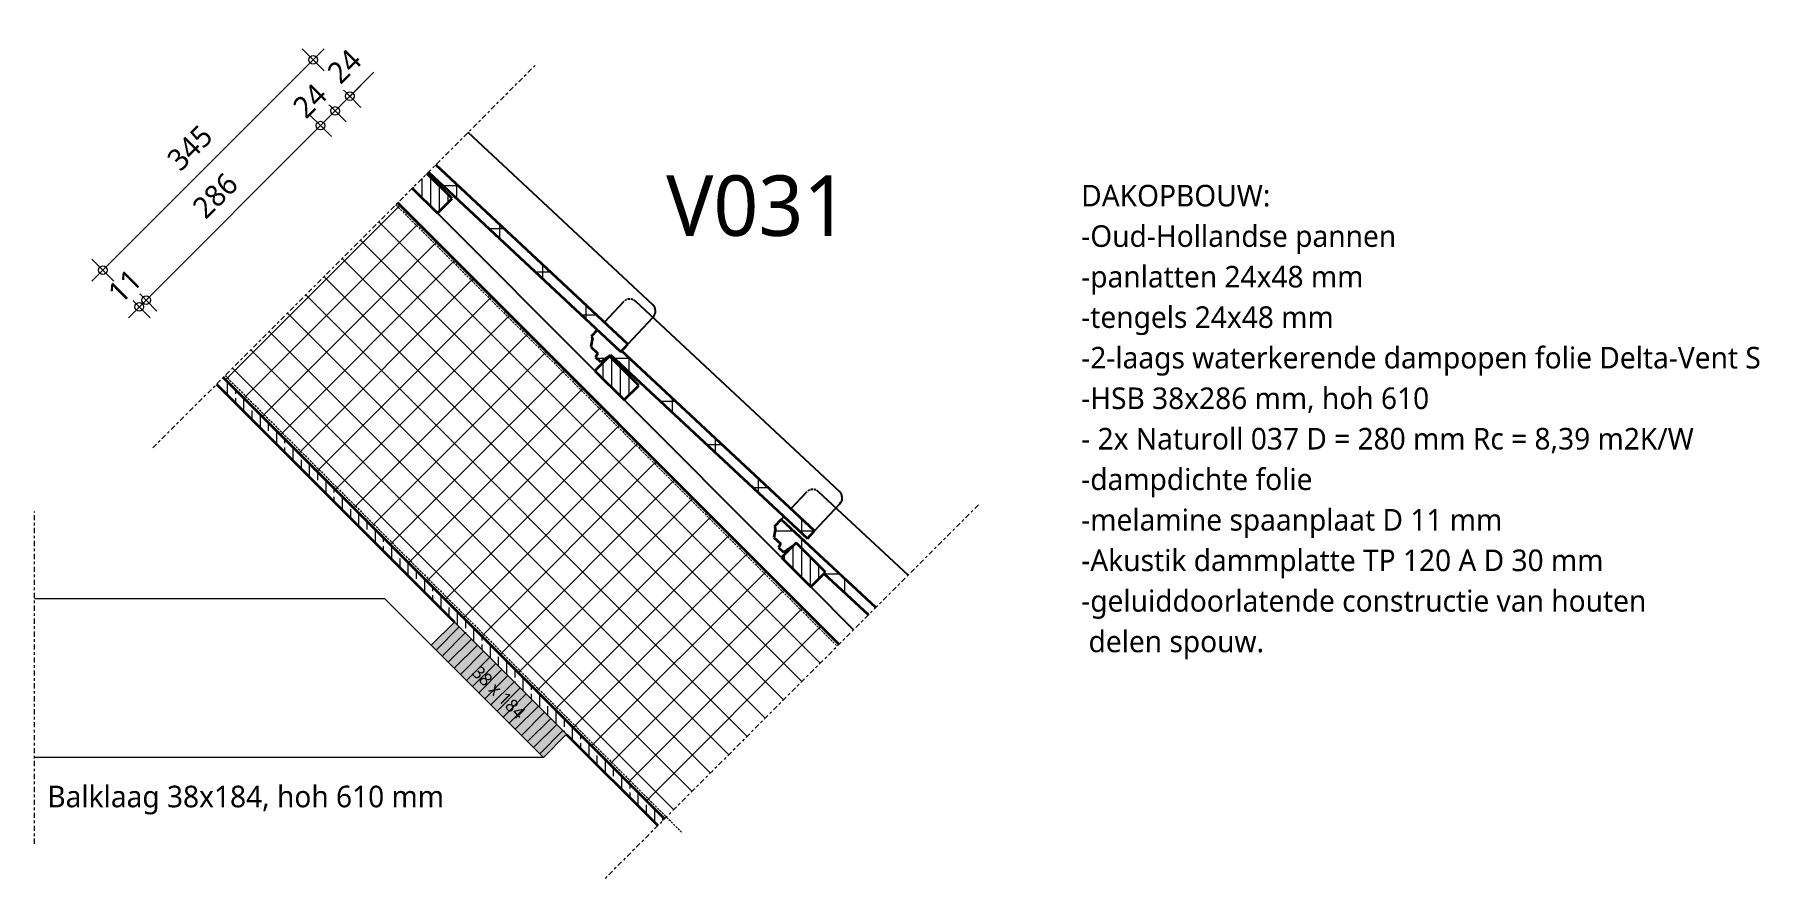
# Model space of a CAD drawing. Header units: millimetres. Extents: x 1789 to 13769, y 2055 to 27197.
# Drawn here: x 7511 to 9510, y 14209 to 15175 of the extents above; entities that cross this region are included whole.
import ezdxf

# ---------------------------------------------------------------- set-up
doc = ezdxf.new("R2010")
doc.units = ezdxf.units.MM
doc.linetypes.add('MV_center', pattern=[15, 6, -3, 3, -3])
doc.linetypes.add('MV_hidden', pattern=[3.75, 2.5, -1.25])
for name, color, linetype, lineweight in [('A-ANNO-DIMS', 211, 'Continuous', 13), ('A-ANNO-DIMS-10', 211, 'Continuous', 13), ('A-ANNO-NOTE', 131, 'Continuous', 18), ('A-DETL', 90, 'Continuous', 13), ('A-DETL-GENF', 92, 'Continuous', 18), ('A-DETL-MEDM', 33, 'Continuous', 18), ('G-ANNO-TEXT', 231, 'Continuous', 13)]:
    doc.layers.add(name, color=color, linetype=linetype, lineweight=lineweight)
doc.styles.add('Segoe UI_1', font='segoeui.ttf', dxfattribs={"height": 15})
doc.styles.add('Segoe UI_2', font='segoeui.ttf', dxfattribs={"height": 25})
doc.styles.add('Segoe UI_3', font='segoeui.ttf', dxfattribs={"height": 70})
doc.styles.add('Segoe UI_B', font='segoeui.ttf', dxfattribs={"height": 25})
doc.dimstyles.new('2_5_mm_1', dxfattribs={"dimscale": 304.8, "dimtxt": 26.184099, "dimasz": 0.032808, "dimexe": 0.059055, "dimexo": 0.0625, "dimgap": 0.029528, "dimtad": 1, "dimdec": 0, "dimzin": 0, "dimdsep": 46, "dimtxsty": 'Segoe UI_2', "dimblk1": 'DOTBLANK', "dimblk2": 'DOTBLANK', "dimsah": 1, "dimcen": 0.09, "dimdle": 0.059055, "dimazin": 0, "dimtfac": 1, "dimtdec": 4, "dimtix": 1, "dimtmove": 0, "dimatfit": 3, "dimfxl": 0.059055, "dimfxlon": 1, "dimtvp": 1, "dimtfill": 1, "dimtolj": 1, "dimtzin": 0, "dimarcsym": 2})
doc.dimstyles.new('2_5_mm_2', dxfattribs={"dimscale": 304.8, "dimtxt": 26.184099, "dimasz": 0.032808, "dimexe": 0.059055, "dimexo": 0.0625, "dimgap": 0.029528, "dimtad": 1, "dimdec": 0, "dimzin": 0, "dimdsep": 46, "dimtxsty": 'Segoe UI_2', "dimblk1": 'DOTBLANK', "dimblk2": 'DOTBLANK', "dimsah": 1, "dimcen": 0.09, "dimdle": 0.059055, "dimazin": 0, "dimtfac": 1, "dimtdec": 4, "dimtix": 1, "dimtmove": 1, "dimatfit": 3, "dimfxl": 0.059055, "dimfxlon": 1, "dimtvp": 1, "dimtfill": 1, "dimtolj": 1, "dimtzin": 0, "dimarcsym": 2})
pattern_1 = [(0, (0, 0), (0, 50), []), (90, (0, 0), (-50, 3e-15), [])]
pattern_2 = [(90, (0, 0), (-10, 6e-16), [])]

# ---------------------------------------------------------------- blocks, each defined once
blk = doc.blocks.new('00 hout_rechthoekig_sls - SLS 38x184-4309791-Details Restauratie 1-10')
at = {"layer": 'A-DETL-GENF', "lineweight": 13}
blk.add_hatch(color=256, dxfattribs=at).paths.add_polyline_path([(184, 0), (184, 38), (0, 38), (0, 0), (114.1, 0)])
at = {"layer": 'A-DETL-MEDM', "lineweight": 13}
h = blk.add_hatch(dxfattribs=at)
h.set_pattern_fill('FP_81', color=256, style=0, pattern_type=2)
h.set_pattern_definition([(90, (4593.901, -15865.898), (-10, 6e-16), [])])
h.paths.add_polyline_path([(184, 0), (184, 38), (0, 38), (0, 0), (114.1, 0)])
at = {"layer": 'A-DETL-MEDM'}
for p, q in [((184, 38), (0, 38)), ((0, 38), (0, 0)), ((184, 38), (0, 38)), ((184, 0), (184, 38)), ((184, 0), (184, 38)), ((184, 0), (184, 38)), ((0, 0), (184, 0))]:
    blk.add_line(p, q, dxfattribs=at)
blk = doc.blocks.new('NLRS_00_DI_maskeer - Type 1-4234691-Details Restauratie 1-10')
at = {"layer": 'A-DETL-GENF', "linetype": 'MV_center'}
blk.add_line((285, 0), (-100, 0), dxfattribs=at)
blk = doc.blocks.new('NLRS_00_DI_maskeer - Type 1-4234630-Details Restauratie 1-10')
at = {"layer": 'A-DETL-GENF', "linetype": 'MV_center'}
blk.add_line((-100, 0), (683, 0), dxfattribs=at)
blk = doc.blocks.new('NLRS_00_DI_maskeer - Type 1-4234683-Details Restauratie 1-10')
at = {"layer": 'A-DETL-GENF', "linetype": 'MV_center'}
blk.add_line((530, 0), (-100, 0), dxfattribs=at)
blk = doc.blocks.new('DIMBLOCK197-Details Restauratie 1-10')
at = {"layer": 'A-ANNO-DIMS-10'}
for p, q in [((7904.1, 15131.4), (7863, 15090.3)), ((7859.1, 15086.4), (7846.4, 15099.1)), ((7888.8, 15116.1), (7859.1, 15086.4)), ((7876.1, 15103.4), (7863.3, 15116.1)), ((7876.1, 15103.4), (7888.8, 15090.6)), ((7859.1, 15086.4), (7871.8, 15073.7)), ((7863, 15090.3), (7867.6, 15094.9))]:
    blk.add_line(p, q, dxfattribs=at)
for centre in [(7876.1, 15103.4), (7859.1, 15086.4)]:
    blk.add_circle(centre, 5, dxfattribs=at)
at = {"layer": 'A-ANNO-DIMS-10', "color": 0, "insert": (7847.7, 15133.9), "char_height": 25, "width": 45.703, "attachment_point": 1, "rotation": 45, "line_spacing_factor": 1.142579, "style": 'Segoe UI_2', "bg_fill": 3, "box_fill_scale": 1.25, "bg_fill_color": 9, "bg_fill_true_color": 13158600, "bg_fill_transparency": 0}
blk.add_mtext('24', dxfattribs=at)
blk = doc.blocks.new('_DotBlank')
at = {"color": 0, "linetype": 'ByBlock', "lineweight": -2}
blk.add_line((-0.5, 0), (-1, 0), dxfattribs=at)
blk.add_circle((0, 0), 0.5, dxfattribs=at)
blk = doc.blocks.new('DIMBLOCK198-Details Restauratie 1-10')
at = {"layer": 'A-ANNO-DIMS-10'}
for p, q in [((7859.1, 15086.4), (7846.4, 15099.1)), ((7842.1, 15069.4), (7829.4, 15082.1)), ((7859.1, 15086.4), (7842.1, 15069.4)), ((7859.1, 15086.4), (7871.8, 15073.7)), ((7842.1, 15069.4), (7854.8, 15056.7))]:
    blk.add_line(p, q, dxfattribs=at)
for centre in [(7859.1, 15086.4), (7842.1, 15069.4)]:
    blk.add_circle(centre, 5, dxfattribs=at)
at = {"layer": 'A-ANNO-DIMS-10', "color": 0, "insert": (7807.7, 15093.9), "char_height": 25, "width": 45.703, "attachment_point": 1, "rotation": 45, "line_spacing_factor": 1.142579, "style": 'Segoe UI_2', "bg_fill": 3, "box_fill_scale": 1.25, "bg_fill_color": 9, "bg_fill_true_color": 13158600, "bg_fill_transparency": 0}
blk.add_mtext('24', dxfattribs=at)
blk = doc.blocks.new('DIMBLOCK199-Details Restauratie 1-10')
at = {"layer": 'A-ANNO-DIMS-10'}
for p, q in [((7842.1, 15069.4), (7829.4, 15082.1)), ((7842.1, 15069.4), (7639.9, 14867.2)), ((7842.1, 15069.4), (7854.8, 15056.7)), ((7639.9, 14867.2), (7627.2, 14879.9)), ((7639.9, 14867.2), (7652.6, 14854.5))]:
    blk.add_line(p, q, dxfattribs=at)
for centre in [(7842.1, 15069.4), (7639.9, 14867.2)]:
    blk.add_circle(centre, 5, dxfattribs=at)
at = {"layer": 'A-ANNO-DIMS-10', "color": 0, "insert": (7691.4, 14977.5), "char_height": 25, "width": 68.555, "attachment_point": 1, "rotation": 45, "line_spacing_factor": 1.142579, "style": 'Segoe UI_2', "bg_fill": 3, "box_fill_scale": 1.25, "bg_fill_color": 9, "bg_fill_true_color": 13158600, "bg_fill_transparency": 0}
blk.add_mtext('286', dxfattribs=at)
blk = doc.blocks.new('DIMBLOCK200-Details Restauratie 1-10')
at = {"layer": 'A-ANNO-DIMS-10'}
for p, q in [((7639.9, 14867.2), (7627.2, 14879.9)), ((7632.1, 14859.4), (7619.4, 14872.1)), ((7639.9, 14867.2), (7619.4, 14846.7)), ((7632.1, 14859.4), (7644.8, 14846.7)), ((7639.9, 14867.2), (7652.6, 14854.5))]:
    blk.add_line(p, q, dxfattribs=at)
for centre in [(7632.1, 14859.4), (7639.9, 14867.2)]:
    blk.add_circle(centre, 5, dxfattribs=at)
at = {"layer": 'A-ANNO-DIMS-10', "color": 0, "insert": (7593.1, 14879.3), "char_height": 25, "width": 45.703, "attachment_point": 1, "rotation": 45, "line_spacing_factor": 1.142579, "style": 'Segoe UI_2', "bg_fill": 3, "box_fill_scale": 1.25, "bg_fill_color": 9, "bg_fill_true_color": 13158600, "bg_fill_transparency": 0}
blk.add_mtext('11', dxfattribs=at)
blk = doc.blocks.new('DIMBLOCK262-Details Restauratie 1-10')
at = {"layer": 'A-ANNO-DIMS-10'}
for p, q in [((7576.9, 14889.1), (7846.4, 15158.5)), ((7833.6, 15145.8), (7820.9, 15158.5)), ((7833.6, 15145.8), (7846.4, 15133.1)), ((7589.7, 14901.8), (7576.9, 14914.6)), ((7589.7, 14901.8), (7602.4, 14889.1))]:
    blk.add_line(p, q, dxfattribs=at)
for centre in [(7833.6, 15145.8), (7589.7, 14901.8)]:
    blk.add_circle(centre, 5, dxfattribs=at)
at = {"layer": 'A-ANNO-DIMS-10', "color": 0, "insert": (7662, 15033), "char_height": 25, "width": 68.555, "attachment_point": 1, "rotation": 45, "line_spacing_factor": 1.142579, "style": 'Segoe UI_2', "bg_fill": 3, "box_fill_scale": 1.25, "bg_fill_color": 9, "bg_fill_true_color": 13158600, "bg_fill_transparency": 0}
blk.add_mtext('345', dxfattribs=at)

msp = doc.modelspace()

# ---------------------------------------------------------------- hatches: boundary and pattern name
at = {"layer": 'A-DETL-GENF', "lineweight": 13}
h = msp.add_hatch(dxfattribs=at)
h.set_pattern_fill('FP_6', color=253, style=0, pattern_type=2)
h.set_pattern_definition(pattern_1)
h.paths.add_polyline_path([(8190.3, 14807.4), (8198.5, 14816.2), (7975.7, 15023.9), (7967.2, 15015.4), (8093.2, 14897.9)])
h = msp.add_hatch(dxfattribs=at)
h.set_pattern_fill('FP_11', color=253, style=0, pattern_type=2)
h.set_pattern_definition(pattern_2)
h.paths.add_polyline_path([(7977.6, 14967.8), (7994.6, 14984.8), (7965.6, 15013.8), (7948.6, 14996.8)])
h = msp.add_hatch(dxfattribs=at)
h.set_pattern_fill('FP_4', color=251, style=0, pattern_type=2)
h.set_pattern_definition([(45, (0, 0), (-21.213203, 21.213203), []), (135, (0, 0), (-21.213203, -21.213203), [])])
h.paths.add_polyline_path([(8241, 14266), (8443.3, 14468.3), (7931.7, 14979.9), (7729.4, 14777.6), (8178.5, 14328.6)])
h = msp.add_hatch(dxfattribs=at)
h.set_pattern_fill('FP_6', color=253, style=0, pattern_type=2)
h.set_pattern_definition(pattern_1)
h.paths.add_polyline_path([(8406.7, 14591), (8414.9, 14599.8), (8191.2, 14808.4), (8190.3, 14807.4), (8163.1, 14832.8), (8155.8, 14825), (8157.3, 14823.6), (8155.5, 14812.9), (8163.6, 14805.4), (8160.9, 14801.1), (8166.8, 14795.6), (8178.5, 14803.8), (8365.1, 14629.9)])
h = msp.add_hatch(dxfattribs=at)
h.set_pattern_fill('FP_11', color=253, style=0, pattern_type=2)
h.set_pattern_definition(pattern_2)
h.paths.add_polyline_path([(8194, 14751.5), (8211, 14768.4), (8177, 14802.4), (8160.1, 14785.4)])
h = msp.add_hatch(dxfattribs=at)
h.set_pattern_fill('FP_3', color=250, style=0, pattern_type=2)
h.set_pattern_definition([(90, (0, 0), (-19.05, 1e-15), []), (90, (9.525, 0), (-19.05, 1e-15), [9.525, -4.762])])
h.paths.add_polyline_path([(8233.2, 14258.3), (8241, 14266), (7729.4, 14777.6), (7721.6, 14769.9), (8164, 14327.5)])
h = msp.add_hatch(dxfattribs=at)
h.set_pattern_fill('FP_6', color=253, style=0, pattern_type=2)
h.set_pattern_definition(pattern_1)
h.paths.add_polyline_path([(8477.3, 14502.4), (8485.8, 14510.9), (8376.1, 14613.1), (8368, 14604.4), (8369.4, 14603), (8367.7, 14592.3), (8375.7, 14584.8), (8373, 14580.5), (8378.9, 14575), (8390.6, 14583.2), (8393.4, 14586), (8427.4, 14552.1), (8425.8, 14550.5), (8427.4, 14549)])
h = msp.add_hatch(dxfattribs=at)
h.set_pattern_fill('FP_11', color=253, style=0, pattern_type=2)
h.set_pattern_definition(pattern_2)
h.paths.add_polyline_path([(8410.4, 14535.1), (8427.4, 14552.1), (8393.4, 14586), (8376.4, 14569)])

# ---------------------------------------------------------------- linework, layer by layer
at = {"layer": 'A-DETL', "lineweight": 25}
for p, q in [((8227.3, 14861.8), (8013.2, 15061.4)), ((8160.1, 14785.4), (7977.6, 14967.8)), ((8193.3, 14865.2), (8171.3, 14841.6)), ((8443.7, 14645.4), (8207.5, 14865.7)), ((8198.5, 14816.2), (8227.8, 14847.6)), ((8376.4, 14569), (8194, 14751.5)), ((8405.5, 14644.6), (8387.5, 14625.3)), ((8523.3, 14548.3), (8419.6, 14645.1)), ((8414.9, 14599.8), (8444.2, 14631.3)), ((8379.3, 14616.6), (8376.1, 14613.1)), ((8460.2, 14485.3), (8410.4, 14535.1))]:
    msp.add_line(p, q, dxfattribs=at)
at = {"layer": 'A-DETL', "lineweight": 35}
for p, q in [((8198.5, 14816.2), (7975.7, 15023.9)), ((7994.6, 14984.8), (7965.6, 15013.8)), ((7967.2, 15015.4), (8190.3, 14807.4)), ((8443.3, 14468.3), (7931.7, 14979.9)), ((7948.6, 14996.8), (7977.6, 14967.8)), ((7977.6, 14967.8), (7994.6, 14984.8)), ((8157.3, 14823.6), (8155.5, 14812.9)), ((8163.1, 14832.8), (8155.8, 14825)), ((8155.8, 14825), (8157.3, 14823.6)), ((8155.5, 14812.9), (8163.6, 14805.4)), ((8177, 14802.4), (8160.1, 14785.4)), ((8163.6, 14805.4), (8160.9, 14801.1)), ((8160.9, 14801.1), (8166.8, 14795.6)), ((8166.8, 14795.6), (8178.5, 14803.8)), ((8211, 14768.4), (8177, 14802.4)), ((8178.5, 14803.8), (8406.7, 14591)), ((8190.3, 14807.4), (8198.5, 14816.2)), ((8414.9, 14599.8), (8191.2, 14808.4)), ((7729.4, 14777.6), (8241, 14266)), ((8241, 14266), (7729.4, 14777.6)), ((8160.1, 14785.4), (8194, 14751.5)), ((7721.6, 14769.9), (7997.4, 14494.1)), ((8194, 14751.5), (8211, 14768.4)), ((8369.4, 14603), (8367.7, 14592.3)), ((8376.1, 14613.1), (8368, 14604.4)), ((8368, 14604.4), (8369.4, 14603)), ((8485.8, 14510.9), (8376.1, 14613.1)), ((8406.7, 14591), (8414.9, 14599.8)), ((8367.7, 14592.3), (8375.7, 14584.8)), ((8375.7, 14584.8), (8373, 14580.5)), ((8373, 14580.5), (8378.9, 14575)), ((8393.4, 14586), (8376.4, 14569)), ((8378.9, 14575), (8390.6, 14583.2)), ((8427.4, 14552.1), (8393.4, 14586)), ((8376.4, 14569), (8410.4, 14535.1)), ((8410.4, 14535.1), (8427.4, 14552.1)), ((8425.8, 14550.5), (8477.3, 14502.4)), ((8127.5, 14364), (8233.2, 14258.3))]:
    msp.add_line(p, q, dxfattribs=at)
at = {"layer": 'A-DETL', "linetype": 'MV_hidden', "lineweight": 18}
for p, q in [((7929.5, 14977.7), (8441.1, 14466.2)), ((7731.5, 14779.8), (8260.8, 14250.5))]:
    msp.add_line(p, q, dxfattribs=at)
at = {"layer": 'A-DETL', "lineweight": 18}
for p, q in [((7916.6, 14521.2), (7510.6, 14521.2)), ((7916.6, 14521.2), (8100.6, 14337.2)), ((8100.6, 14337.2), (7510.6, 14337.2))]:
    msp.add_line(p, q, dxfattribs=at)
at = {"layer": 'A-DETL', "linetype": 'MV_hidden', "lineweight": 25}
for centre in [(8200.6, 14858.4), (8412.8, 14637.8)]:
    msp.add_arc(centre, 10, 47, 137, dxfattribs=at)
at = {"layer": 'A-DETL', "lineweight": 25}
for centre in [(8220.5, 14854.5), (8436.9, 14638.1)]:
    msp.add_arc(centre, 10, 317, 47, dxfattribs=at)

# ---------------------------------------------------------------- block references
at = {"layer": 'A-DETL-GENF', "linetype": 'MV_center'}
for name, p, rotation in [('NLRS_00_DI_maskeer - Type 1-4234683-Details Restauratie 1-10', (8022.5, 15070.7), 224.9999999999999), ('NLRS_00_DI_maskeer - Type 1-4234691-Details Restauratie 1-10', (7510.6, 14522.2), 270), ('NLRS_00_DI_maskeer - Type 1-4234630-Details Restauratie 1-10', (8534.1, 14559.2), 225.0000000000001)]:
    msp.add_blockref(name, p, dxfattribs=dict(at, rotation=rotation))
at = {"layer": 'A-DETL-MEDM', "lineweight": 13, "rotation": 315.0000000000001}
msp.add_blockref('00 hout_rechthoekig_sls - SLS 38x184-4309791-Details Restauratie 1-10', (7970.5, 14467.3), dxfattribs=at)

# ---------------------------------------------------------------- texts
at = {"layer": 'A-ANNO-NOTE', "lineweight": 13, "insert": (8027.2, 14444.9), "char_height": 15, "width": 94.599, "attachment_point": 1, "rotation": 315, "style": 'Segoe UI_1'}
msp.add_mtext('38 x 184', dxfattribs=at)
at = {"layer": 'G-ANNO-TEXT', "color": 7, "attachment_point": 1}
for s, insert, char_height, width, style in [('V031', (8242.9, 15011.7), 70, 272.574, 'Segoe UI_3'), ('DAKOPBOUW:', (8724, 15000.8), 25, 290.211, 'Segoe UI_B'), ('-Oud-Hollandse pannen', (8724, 14953.9), 25, 454.557, 'Segoe UI_2'), ('-panlatten 24x48 mm', (8724, 14906.9), 25, 404.852, 'Segoe UI_2'), ('-tengels 24x48 mm', (8724, 14860), 25, 363.164, 'Segoe UI_2'), ('-2-laags waterkerende dampopen folie Delta-Vent S', (8724, 14813), 25, 979.662, 'Segoe UI_2'), ('-HSB 38x286 mm, hoh 610', (8724, 14766), 25, 502.658, 'Segoe UI_2'), ('- 2x Naturoll 037 D = 280 mm Rc = 8,39 m2K/W', (8724, 14719.1), 25, 909.915, 'Segoe UI_2'), ('-dampdichte folie', (8724, 14672.1), 25, 334.304, 'Segoe UI_2'), ('-melamine spaanplaat D 11 mm', (8724, 14625.1), 25, 602.869, 'Segoe UI_2'), ('-Akustik dammplatte TP 120 A D 30 mm', (8724, 14578.2), 25, 758.396, 'Segoe UI_2'), ('-geluiddoorlatende constructie van houten', (8724, 14531.2), 25, 804.093, 'Segoe UI_2'), (' delen spouw. ', (8724, 14484.2), 25, 270.97, 'Segoe UI_2')]:
    msp.add_mtext(s, dxfattribs=dict(at, insert=insert, char_height=char_height, width=width, style=style))
at = {"layer": 'G-ANNO-TEXT', "color": 39, "insert": (7525.5, 14304.5), "char_height": 25, "width": 564.388, "attachment_point": 1, "style": 'Segoe UI_2'}
msp.add_mtext('Balklaag 38x184, hoh 610 mm', dxfattribs=at)

# ---------------------------------------------------------------- next in the draw order: dimensions: what is measured, and where the dimension line sits
at = {"layer": 'A-ANNO-DIMS'}
dim = msp.add_linear_dim(base=(7859.1, 15086.4), p1=(7888.8, 15090.6), p2=(7871.8, 15073.7), angle=45, dimstyle='2_5_mm_2', override={"dimpost": '<>', "dimfxl": 24}, dxfattribs=at)
dim.commit()
dim.dimension.update_dxf_attribs({"geometry": 'DIMBLOCK197-Details Restauratie 1-10', "text_midpoint": (7875.6, 15138.2), "dimtype": 160, "text_rotation": 45})

# ---------------------------------------------------------------- next in the draw order: dimensions: what is measured, and where the dimension line sits
dim = msp.add_linear_dim(base=(7842.1, 15069.4), p1=(7871.8, 15073.7), p2=(7854.8, 15056.7), angle=45, dimstyle='2_5_mm_1', override={"dimpost": '<>', "dimfxl": 24.001941}, dxfattribs=at)
dim.commit()
dim.dimension.update_dxf_attribs({"geometry": 'DIMBLOCK198-Details Restauratie 1-10', "text_midpoint": (7835.2, 15093.3)})

# ---------------------------------------------------------------- next in the draw order: dimensions: what is measured, and where the dimension line sits
dim = msp.add_linear_dim(base=(7639.9, 14867.2), p1=(7854.8, 15056.7), p2=(7652.6, 14854.5), angle=45, dimstyle='2_5_mm_1', override={"dimpost": '<>', "dimfxl": 286}, dxfattribs=at)
dim.commit()
dim.dimension.update_dxf_attribs({"geometry": 'DIMBLOCK199-Details Restauratie 1-10', "text_midpoint": (7725.5, 14983.8)})

# ---------------------------------------------------------------- next in the draw order: dimensions: what is measured, and where the dimension line sits
dim = msp.add_linear_dim(base=(7632.1, 14859.4), p1=(7652.6, 14854.5), p2=(7644.8, 14846.7), angle=45, dimstyle='2_5_mm_1', override={"dimpost": '<>', "dimfxl": 11}, dxfattribs=at)
dim.commit()
dim.dimension.update_dxf_attribs({"geometry": 'DIMBLOCK200-Details Restauratie 1-10', "text_midpoint": (7620.6, 14878.7)})

# ---------------------------------------------------------------- next in the draw order: dimensions: what is measured, and where the dimension line sits
dim = msp.add_linear_dim(base=(7833.6, 15145.8), p1=(7602.4, 14889.1), p2=(7846.4, 15133.1), angle=45, dimstyle='2_5_mm_1', override={"dimpost": '<>', "dimfxl": 345.001941}, dxfattribs=at)
dim.commit()
dim.dimension.update_dxf_attribs({"geometry": 'DIMBLOCK262-Details Restauratie 1-10', "text_midpoint": (7696.1, 15039.3)})

doc.saveas('drawing.dxf')
